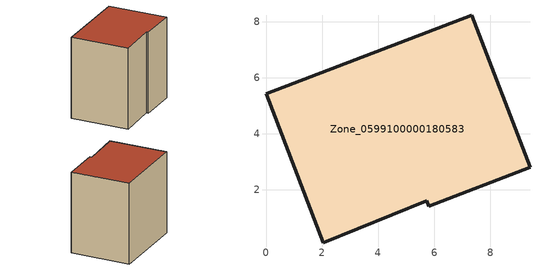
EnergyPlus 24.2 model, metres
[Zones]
Zone_0599100000180583
 floor ground (C_G): 5.73,1.62 2.04,0.12 0,5.44 7.34,8.23 9.41,2.81 5.8,1.43 z2.88
 wall outside (C_F): 9.41,2.81 7.34,8.23 0,5.44 2.04,0.12 5.73,1.62 5.8,1.43 9.41,2.81 z2.88:10.86
 roof outside (C_R): 2.04,0.12 5.73,1.62 5.8,1.43 9.41,2.81 7.34,8.23 0,5.44 z10.86
[BUILDING]
Pand.0599100000180583: North Axis=0; Terrain=City; Loads Convergence Tolerance Value=0.04; Temperature Convergence Tolerance Value=0.4; Solar Distribution=FullExterior; Maximum Number of Warmup Days=25; Minimum Number of Warmup Days=1
[Site:Location]
Rotterdam.The.Hague.AP_ZH_NLD Design_Conditions: Latitude=51.96; Longitude=4.45; Time Zone=1; Elevation=-4.5
[SITE:GROUNDTEMPERATURE:BUILDINGSURFACE]
18, 18, 18, 18, 18, 18, 18, 18, 18, 18, 18, 18
[MATERIAL] Thermal Absorptance=0.9; Solar Absorptance=0.7; Visible Absorptance=0.7
Name | Roughness | Thickness | Conductivity | Density | Specific Heat
G.TC.1946-1964 | MediumSmooth | 0.15 | 1 | 540 | 1210
F.TC.1946-1964 | Rough | 0.3 | 0.857143 | 1920 | 840
R.TC.1946-1964 | MediumRough | 0.2 | 0.235294 | 1500 | 1000
[CONSTRUCTION]
C_G: G.TC.1946-1964
C_F: F.TC.1946-1964
C_R: R.TC.1946-1964
[ZONE]
Zone_0599100000180583: Type=1; Multiplier=1; Ceiling Height=Autocalculate; Volume=Autocalculate; Floor Area=autocalculate; Part of Total Floor Area=Yes
[ZONEINFILTRATION:DESIGNFLOWRATE]
Infil_Zone_0599100000180583: Zone or ZoneList or Space or SpaceList=Zone_0599100000180583; Schedule=AlwaysOn; Design Flow Rate Calculation Method=Flow/Area; Flow Rate per Floor Area=0.003; Constant Term Coefficient=1; Temperature Term Coefficient=0; Velocity Term Coefficient=0; Velocity Squared Term Coefficient=0
[HVACTEMPLATE:ZONE:IDEALLOADSAIRSYSTEM]
Zone_0599100000180583: Maximum Heating Supply Air Temperature=50; Minimum Cooling Supply Air Temperature=13; Maximum Heating Supply Air Humidity Ratio=0.0156; Minimum Cooling Supply Air Humidity Ratio=0.0077; Heating Limit=NoLimit; Cooling Limit=NoLimit; Dehumidification Control Type=ConstantSensibleHeatRatio; Cooling Sensible Heat Ratio=0.7; Dehumidification Setpoint=60; Humidification Control Type=None; Humidification Setpoint=30; Outdoor Air Method=None; Outdoor Air Flow Rate per Person=0.00944; Outdoor Air Flow Rate per Zone Floor Area=0; Outdoor Air Flow Rate per Zone=0; Demand Controlled Ventilation Type=None; Outdoor Air Economizer Type=NoEconomizer; Heat Recovery Type=None; Sensible Heat Recovery Effectiveness=0.7; Latent Heat Recovery Effectiveness=0.65
[ZONECONTROL:THERMOSTAT]
ThermostatControl_Zone_0599100000180583: Zone or ZoneList=Zone_0599100000180583; Control Type Schedule=DualSetpointControlType; Control 1=Thermostat_Zone_0599100000180583; Temperature Difference Between Cutout And Setpoint=0
[THERMOSTATSETPOINT:DUALSETPOINT]
Thermostat_Zone_0599100000180583: Heating Setpoint Temperature Schedule=HeatingSetpoint_Zone_0599100000180583; Cooling Setpoint Temperature Schedule=CoolingSetpoint_Zone_0599100000180583
[SCHEDULE:COMPACT]
HeatingSetpoint_Zone_0599100000180583: Through: 12/31, For: AllDays, Until: 24:00, 21
CoolingSetpoint_Zone_0599100000180583: Through: 12/31, For: AllDays, Until: 24:00, 24
DualSetpointControlType: Through: 12/31, For: AllDays, Until: 24:00, 4
AlwaysOn: Through: 12/31, For: AllDays, Until: 24:00, 1
